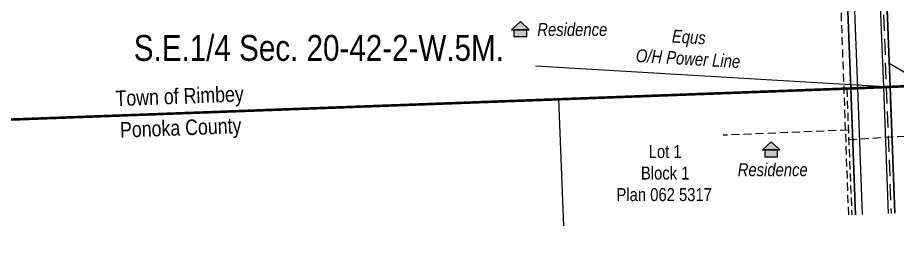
# Model space of a CAD drawing. Extents: x 665644 to 689199, y 5825051 to 5844826.
# Drawn here: x 686035 to 686716, y 5834010 to 5834194 of the extents above; entities that cross this region are included whole.
import ezdxf
from ezdxf.enums import TextEntityAlignment as Align

# ---------------------------------------------------------------- set-up
doc = ezdxf.new("R2010")
doc.units = 0
doc.header["$LTSCALE"] = 5
for name, pattern in [('BORDER2', [22.225, 6.35, -3.175, 6.35, -3.175, 0, -3.175]), ('foc-FLOWLINE', [3.75, 2.5, -1.25]), ('UG_PIPE', [1.875, 1.25, -0.625])]:
    doc.linetypes.add(name, pattern=pattern)
doc.layers.add('AS-COUNTY', color=7, linetype='BORDER2', lineweight=60, true_color=0xcc33ff)
for name, color, linetype in [('AS-PIPE-UG', 44, 'UG_PIPE'), ('AS-POWER', 104, 'foc-POWER'), ('AS-RESIDENCE', 14, 'Continuous'), ('AS-TELEPHONE', 224, 'foc-TEL'), ('C-EZE', 13, 'foc-FLOWLINE'), ('C-SYMBOL', 7, 'Continuous'), ('L-33', 7, 'Continuous'), ('L-SEC', 7, 'Continuous'), ('L-TITLEDB', 4, 'Continuous'), ('L-TITLEDB-T', 4, 'Continuous')]:
    doc.layers.add(name, color=color, linetype=linetype)
doc.styles.add('175L', font='ARIALN.TTF', dxfattribs={"height": 20})
doc.styles.add('240', font='ARIALN.TTF', dxfattribs={"height": 30})
doc.styles.add('80L', font='ARIALN.TTF', dxfattribs={"height": 10})
doc.styles.add('foc-LtypeFont', font='ARIALN.TTF', dxfattribs={"height": 7.35})
doc.linetypes.add('foc-POWER', pattern='A,6,-1,["P",foc-LtypeFont,S=0.2,R=0,X=-0.625,Y=-0.75],-1.24,4', length=12.24)
doc.linetypes.add('foc-POWER-NOLINE', pattern='A,0,-4,["P",foc-LtypeFont,S=0.2,R=0,X=-0.625,Y=-0.75],-8.24', length=12.24)
doc.linetypes.add('foc-TEL', pattern='A,2,-1,["T",foc-LtypeFont,S=0.2,R=0,X=-0.425,Y=-0.75],-1.24,8', length=12.24)
doc.linetypes.add('foc-TEL-NOLINE', pattern='A,0,-2,["T",foc-LtypeFont,S=0.2,R=0,X=-0.425,Y=-0.75],-10.24', length=12.24)

# ---------------------------------------------------------------- blocks, each defined once
blk = doc.blocks.new('res_occ')
for points in [[(0.1, 0.89), (-1.26, -0.37), (1.46, -0.37)], [(-0.9, -1.43), (1.1, -1.43), (1.1, -0.37), (-0.9, -0.37)]]:
    blk.add_hatch(color=14).paths.add_polyline_path(points)
at = {"color": 14}
for points in [[(0.1, 0.89), (-1.26, -0.37), (1.46, -0.37)], [(-0.9, -1.43), (1.1, -1.43), (1.1, -0.37), (-0.9, -0.37)]]:
    blk.add_lwpolyline(points, close=True, dxfattribs=at)

msp = doc.modelspace()

# ---------------------------------------------------------------- linework, layer by layer
at = {"layer": 'AS-COUNTY', "const_width": 2, "flags": 128}
msp.add_lwpolyline([(685886.401, 5834011.471), (685882.674, 5834110.044), (686685.023, 5834139.728), (687507.221, 5834173.089)], dxfattribs=at)
at = {"layer": 'AS-PIPE-UG', "flags": 128}
for points in [[(686678.319, 5834041.726), (686667.715, 5834332.382)], [(686676.776, 5834139.41), (686680.63, 5834041.815)], [(686678.042, 5834107.354), (686581.15, 5834103.353)], [(686678.331, 5834100.025), (686764.19, 5834105.348)]]:
    msp.add_lwpolyline(points, dxfattribs=at)
at = {"layer": 'AS-POWER', "linetype": 'foc-POWER-NOLINE', "flags": 128}
for points in [[(686710.381, 5834140.789), (686679.144, 5834945.917), (686678.753, 5834957.813), (686672.569, 5835115.262)], [(686710.381, 5834140.789), (687507.221, 5834173.089), (687507.221, 5834173.089)], [(686714.131, 5834043.095), (686710.381, 5834140.789)]]:
    msp.add_lwpolyline(points, dxfattribs=at)
at = {"layer": 'AS-POWER', "flags": 128}
for points in [[(686709.674, 5834159.015), (686724.642, 5834150.315), (686779.739, 5834151.935)], [(686435.939, 5834157.141), (686710.381, 5834140.789)]]:
    msp.add_lwpolyline(points, dxfattribs=at)
at = {"layer": 'AS-TELEPHONE', "linetype": 'foc-TEL-NOLINE', "flags": 128}
msp.add_lwpolyline([(686683.601, 5834041.928), (686679.844, 5834139.537), (686648.675, 5834944.721)], dxfattribs=at)
at = {"layer": 'C-EZE', "flags": 128}
msp.add_lwpolyline([(686714.131, 5834043.095), (686710.381, 5834140.789), (686692.518, 5834601.054), (686691.252, 5834633.691), (686688.254, 5834633.575), (686689.52, 5834600.938), (686707.383, 5834140.673), (686711.133, 5834042.98)], dxfattribs=at)
at = {"layer": 'L-SEC'}
msp.add_line((686673.954, 5834945.722), (686705.123, 5834140.545), dxfattribs=at)
at = {"layer": 'L-SEC', "color": 6}
msp.add_line((686705.123, 5834140.545), (686708.882, 5834042.894), dxfattribs=at)
at = {"layer": 'L-SEC', "flags": 128}
for points in [[(686653.854, 5834944.918), (686685.023, 5834139.728)], [(687507.221, 5834173.089), (686705.123, 5834140.545)], [(686685.023, 5834139.728), (685882.674, 5834110.044)], [(686685.023, 5834139.728), (686688.759, 5834042.125)]]:
    msp.add_lwpolyline(points, dxfattribs=at)
at = {"layer": 'L-TITLEDB', "flags": 128}
for points in [[(686648.675, 5834944.721), (686660.639, 5834635.662), (686679.844, 5834139.537)], [(686679.144, 5834945.917), (686692.518, 5834601.054), (686710.381, 5834140.789)], [(686457.771, 5834033.3), (686454.003, 5834131.178), (686679.844, 5834139.537), (686683.601, 5834041.928)], [(686679.844, 5834139.537), (686683.601, 5834041.928)], [(686710.381, 5834140.789), (686714.131, 5834043.095)]]:
    msp.add_lwpolyline(points, dxfattribs=at)

# ---------------------------------------------------------------- block references
at = {"layer": 'AS-RESIDENCE', "xscale": 5.000620076889521, "yscale": 5.000620076889521, "zscale": 5.000620076889521}
for p in [(686423.674, 5834186.805), (686617.769, 5834093.827)]:
    msp.add_blockref('res_occ', p, dxfattribs=at)

# ---------------------------------------------------------------- texts
at = {"layer": 'AS-POWER', "insert": (686514.299, 5834186.729), "char_height": 10.00124, "attachment_point": 1, "rotation": 356.590265, "style": '175L'}
msp.add_mtext_dynamic_manual_height_columns('\\pi27.569;{\\fArial Narrow|b0|i1|c0|p34;Equs\\P\\pi0.57031;O/H Power Line}', width=80.67299, gutter_width=100, heights=[0], dxfattribs=at)
at = {"layer": 'AS-RESIDENCE', "char_height": 10.00124, "attachment_point": 1, "style": '175L'}
for insert in [(686437.255, 5834190.107), (686592.406, 5834081.713)]:
    msp.add_mtext_dynamic_manual_height_columns('{\\fArial Narrow|b0|i1|c0|p34;Residence}', width=18.19126, gutter_width=100, heights=[0], dxfattribs=dict(at, insert=insert))
at = {"layer": 'C-SYMBOL', "color": 3, "style": '175L'}
msp.add_text('S.E.1/4 Sec. 20-42-2-W.5M.', height=20.00248, dxfattribs=at).set_placement((686268.133, 5834154.87), align=Align.BOTTOM_CENTER)
at = {"layer": 'L-33', "color": 200, "linetype": 'Continuous', "true_color": 0xcc33ff, "char_height": 12.00149, "attachment_point": 5, "rotation": 2.118819, "style": '240'}
for s, insert in [('Town of Rimbey', (686160.392, 5834131.837)), ('Ponoka County', (686161.222, 5834107.42))]:
    msp.add_mtext_dynamic_manual_height_columns(s, width=200.50254, gutter_width=45, heights=[0], dxfattribs=dict(at, insert=insert))
at = {"layer": 'L-TITLEDB-T', "insert": (686498.037, 5834095.801), "char_height": 10.00124, "attachment_point": 1, "style": '80L'}
msp.add_mtext_dynamic_manual_height_columns('\\pi25.451;Lot 1\\P\\pi19.42;Block 1\\P\\pi0.48548;Plan 062 5317', width=73.44925, gutter_width=50, heights=[0], dxfattribs=at)

doc.saveas('drawing.dxf')
